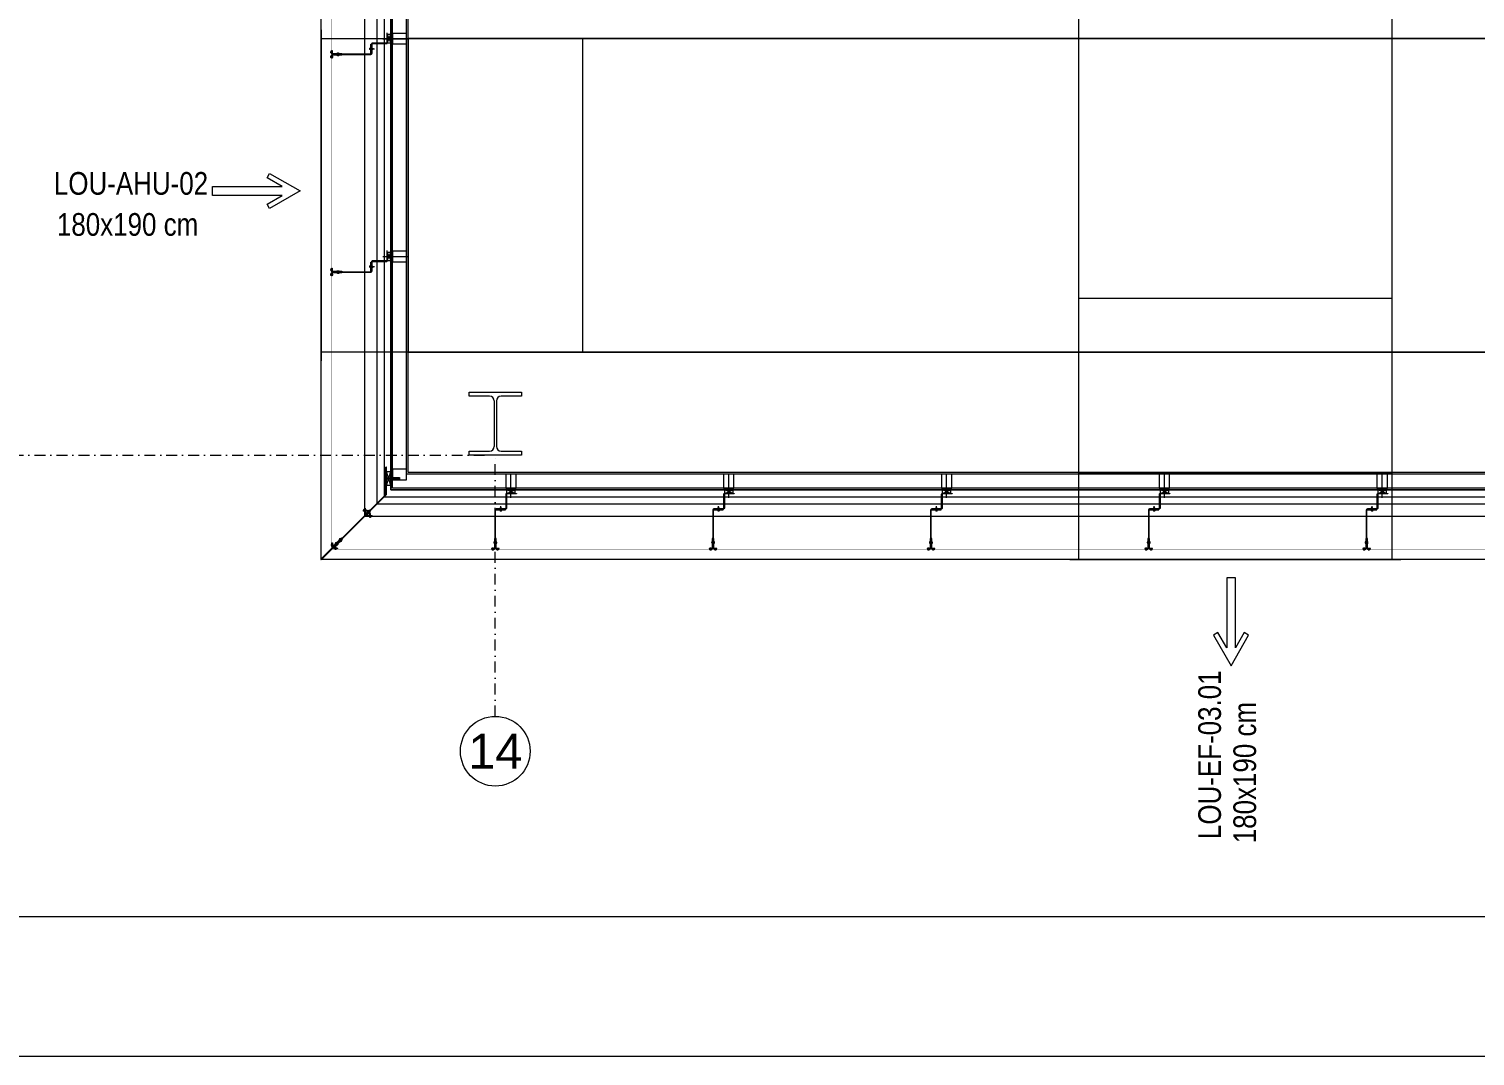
# Model space of a CAD drawing. Extents: x -1299 to 23780, y -3010 to 8106.
# Drawn here: x 18790 to 19620, y 0 to 590 of the extents above; entities that cross this region are included whole.
import ezdxf
from ezdxf.enums import TextEntityAlignment as Align
from ezdxf.xclip import XClip

# ---------------------------------------------------------------- set-up
doc = ezdxf.new("R2010")
doc.units = 0
doc.header["$LTSCALE"] = 25
doc.header["$MEASUREMENT"] = 0
doc.header["$XCLIPFRAME"] = 0
doc.linetypes.add('DASHDOT2', pattern=[0.5, 0.25, -0.125, 0, -0.125])
doc.layers.get('0').update_dxf_attribs({"color": 9, "lineweight": 9})
for name, color, linetype, lineweight in [('06C', 9, 'Continuous', 9), ('06D', 9, 'Continuous', 9), ('10', 9, 'Continuous', 9), ('11', 9, 'Continuous', 9), ('24', 9, 'DASHDOT2', 9), ('33', 9, 'BATTING', 9), ('35', 9, 'Continuous', 9), ('40', 9, 'Continuous', 9), ('40A', 9, 'Continuous', 9), ('40B', 9, 'Continuous', 9)]:
    doc.layers.add(name, color=color, linetype=linetype, lineweight=lineweight)
doc.styles.add('Arial', font='arial.ttf', dxfattribs={"height": 2.5})
doc.styles.add('DEBI-BLOCK', font='arial.ttf', dxfattribs={"width": 0.8})
doc.styles.add('MuuM_TEXT-STANDART', font='ARIALN.TTF')
doc.linetypes.add('BATTING', pattern='A,0.0001,-0.1,[134,ltypeshp.shx,S=0.1,R=0,X=-0.1,Y=0],-0.2,[134,ltypeshp.shx,S=0.1,R=180,X=0.1,Y=0],-0.1', length=0.4001)

# ---------------------------------------------------------------- blocks, each defined once
blk = doc.blocks.new('p-m-mekanik')
for p, q in [((434.7, 391.55), (434.75, -119.03)), ((614.75, -119.03), (614.7, 391.55)), ((0, 185), (0, -5)), ((0, 0), (0, 180)), ((0, 180), (772.88, 180)), ((50, 180), (50, 0)), ((150, 180), (150, 0)), ((-31.01, 100.04), (-29.51, 102.64)), ((-22.35, 95.04), (-31.01, 100.04)), ((-29.51, 102.64), (-12.02, 92.54)), ((-62.35, 90.04), (-62.35, 95.04)), ((-62.35, 95.04), (-22.35, 95.04)), ((-12.02, 92.54), (-29.51, 82.44)), ((-22.35, 90.04), (-62.35, 90.04)), ((-31.01, 85.04), (-22.35, 90.04)), ((-29.51, 82.44), (-31.01, 85.04)), ((434.75, 30.97), (614.75, 30.97)), ((772.88, 0), (0, 0)), ((434.75, -69.03), (614.75, -69.03)), ((429.75, -119.03), (619.75, -119.03)), ((434.75, -119.03), (614.75, -119.03)), ((524.71, -129.6), (519.71, -129.6)), ((519.71, -129.6), (519.71, -169.6)), ((524.71, -169.6), (524.71, -129.6)), ((514.71, -160.94), (512.11, -162.44)), ((512.11, -162.44), (522.21, -179.93)), ((519.71, -169.6), (514.71, -160.94)), ((522.21, -179.93), (532.31, -162.44)), ((529.71, -160.94), (524.71, -169.6)), ((532.31, -162.44), (529.71, -160.94))]:
    blk.add_line(p, q)
at = {"layer": '40'}
blk.add_lwpolyline([(872.8, 1152.97, -0.426948), (918.8, 1106.97), (918.8, 813.82), (909.5, 813.82), (909.5, 257.22), (915.4, 257.22), (916.25, 257.22), (916.25, 140.46), (867.93, 160.8, 0.102025), (772.88, 180), (50, 180), (50, 0), (772.88, 0, -0.107738), (798.08, -5.09), (869.38, -35.11, 0.102025), (964.44, -54.31), (1063.75, -54.31, 0.415509), (1289.75, 170.69, 0.000003), (1289.75, 257.22), (1296.5, 257.22), (1296.5, 1128.22), (1286.7, 1128.22), (1287.2, 1164.22)], format="xyb", dxfattribs=at)
blk.add_lwpolyline([(614.75, -69.03), (614.7, 391.55), (621.45, 391.55), (621.45, 885.95), (611.75, 885.95), (611.75, 901.95), (599.75, 901.95), (599.75, 1168.55, 0.168741), (562.45, 1274.04), (528.71, 1390.03, -0.200457), (524.75, 1401.23), (524.75, 1418.74), (374.75, 1418.74), (374.75, 1400.23, 0.171585), (411.42, 1296.52), (445.79, 1179.76, -0.200457), (449.75, 1168.55), (449.75, 901.95), (437.75, 901.95), (437.75, 885.95), (427.95, 885.95), (427.95, 391.55), (434.7, 391.55), (434.75, -69.03)], format="xyb", close=True, dxfattribs=at)
at = {"style": 'MuuM_TEXT-STANDART'}
for s, p in [('LOU-AHU-02', (-153.32, 90.4)), ('180x190 cm', (-151.59, 66.84))]:
    blk.add_text(s, height=13, dxfattribs=at).set_placement(p)
for s, p in [('LOU-EF-03.01', (516.43, -279.47)), ('180x190 cm', (536.57, -281.88))]:
    blk.add_text(s, height=13, rotation=90, dxfattribs=at).set_placement(p)
at = {"style": 'DEBI-BLOCK', "width": 0.75, "flags": 8}
for tag, p in [('-', (399.97, 1627.23)), ('-', (251.72, 1361.56)), ('-', (3296.35, 465.16)), ('DEBI', (3296.35, 452.46))]:
    blk.add_attdef(tag, text='', height=13, rotation=90, dxfattribs=at).set_placement(p, align=Align.BOTTOM_RIGHT)
at = {"style": 'DEBI-BLOCK', "width": 0.75, "flags": 9}
for p in [(402.57, 1610.63), (3298.95, 448.56)]:
    blk.add_attdef('ID', text='', height=3.9, rotation=90, dxfattribs=at).set_placement(p, align=Align.MIDDLE)
at = {"style": 'DEBI-BLOCK', "width": 0.75, "flags": 8}
blk.add_attdef('KESITY', text='', height=13, rotation=90, dxfattribs=at).set_placement((3279.01, 503.33), align=Align.TOP_LEFT)
at = {"style": 'DEBI-BLOCK', "width": 0.8, "flags": 8}
blk.add_attdef('X', text='', height=13, rotation=90, dxfattribs=at).set_placement((3279.01, 499.49), align=Align.TOP_CENTER)
at = {"style": 'DEBI-BLOCK', "width": 0.75, "flags": 8}
blk.add_attdef('KESITX', text='', height=13, rotation=90, dxfattribs=at).set_placement((3279.01, 495.54), align=Align.TOP_RIGHT)
blk = doc.blocks.new('0_aks')
at = {"linetype": 'Continuous'}
blk.add_circle((0, 0), 2, dxfattribs=at)
at = {"style": 'Arial'}
blk.add_attdef('AKS', text='', height=2, dxfattribs=at).set_placement((0, 0), align=Align.MIDDLE_CENTER)
blk = doc.blocks.new('P-AKS_AUDI')
at = {"layer": '24'}
for points in [[(-3840, -2440), (-3500, -2440)], [(-3500, -2590), (-3500, -2440)]]:
    blk.add_lwpolyline(points, dxfattribs=at)
at = {"layer": '24', "xscale": 10, "yscale": 10, "zscale": 10}
blk.add_blockref('0_aks', (-3500, -2610), dxfattribs=at).add_auto_attribs({'AKS': '14'})
blk = doc.blocks.new('p-cephe_kose profili')
at = {"linetype": 'Continuous', "lineweight": 13}
for p, q in [((-2.75, 12.75), (-3.15, 12.75)), ((-3.15, -2.87), (-3.15, 12.75)), ((-2.75, -3.03), (-2.75, 12.75)), ((-3.15, -2.87), (-30.14, -29.86)), ((-2.75, -3.03), (-29.86, -30.14)), ((-34, -30.65), (-34, -32.75)), ((-34, -30.65), (-33.7, -30.65)), ((-33.85, -33.57), (-30.14, -29.86)), ((-33.7, -30.65), (-33.7, -32.75)), ((-33.57, -33.85), (-29.86, -30.14)), ((-33.53, -32.82), (-28.58, -27.87)), ((-33.32, -33.03), (-28.37, -28.08)), ((-28.08, -28.37), (-33.03, -33.32)), ((-27.87, -28.58), (-32.82, -33.53)), ((-30.14, -29.86), (-29.86, -30.14)), ((-29.86, -30.14), (-30.14, -29.86)), ((-28.37, -28.08), (-28.58, -27.87)), ((-28.08, -28.37), (-27.87, -28.58)), ((-33.85, -33.57), (-40.45, -40.17)), ((-40.45, -40.17), (-40.17, -40.45)), ((-33.57, -33.85), (-40.17, -40.45)), ((-33.57, -33.85), (-33.85, -33.57)), ((-32.75, -33.7), (-30.65, -33.7)), ((-32.75, -34), (-30.65, -34)), ((-30.65, -34), (-30.65, -33.7))]:
    blk.add_line(p, q, dxfattribs=at)
at = {"linetype": 'Continuous', "lineweight": 5}
for p, q in [((-2.75, 2.25), (-0.25, 10.25)), ((-0.25, 2.25), (-2.75, 10.25)), ((-3.15, 6.69), (1.05, 6.69)), ((1.05, 5.81), (-3.15, 5.81)), ((-2.73, 6.25), (4.2, 6.25)), ((4.85, 6.62), (1.05, 6.62)), ((4.85, 5.88), (1.05, 5.88))]:
    blk.add_line(p, q, dxfattribs=at)
for p, q in [((-16.23, -12.06), (-13.36, -12.06)), ((-15.99, -11.97), (-15.95, -11.97)), ((-15.99, -12.15), (-15.95, -12.15)), ((-15.95, -11.97), (-15.95, -12.15)), ((-15.5, -12.68), (-15.5, -11.44)), ((-15.41, -11.82), (-15.23, -11.82)), ((-15.41, -12.3), (-15.32, -12.3)), ((-15.32, -12.3), (-15.14, -12.3)), ((-15.3, -12.02), (-15.28, -12.37)), ((-15.23, -11.82), (-15.05, -11.82)), ((-15.19, -11.74), (-15.1, -12.37)), ((-15.14, -12.3), (-14.96, -12.3)), ((-15.05, -11.82), (-14.87, -11.82)), ((-15.01, -11.74), (-14.92, -12.37)), ((-14.96, -12.3), (-14.78, -12.3)), ((-14.87, -11.82), (-14.69, -11.82)), ((-14.83, -11.74), (-14.74, -12.37)), ((-14.78, -12.3), (-14.6, -12.3)), ((-14.69, -11.82), (-14.51, -11.82)), ((-14.65, -11.74), (-14.56, -12.37)), ((-14.6, -12.3), (-14.42, -12.3)), ((-14.51, -11.82), (-14.33, -11.82)), ((-14.47, -11.74), (-14.38, -12.37)), ((-14.42, -12.3), (-14.24, -12.3)), ((-14.33, -11.82), (-13.6, -12.06)), ((-14.29, -11.74), (-14.2, -12.37)), ((-14.24, -12.3), (-13.6, -12.06)), ((-14.1, -11.79), (-14.03, -12.33)), ((-12.68, -15.51), (-11.44, -15.51)), ((-11.74, -14.3), (-12.37, -14.21)), ((-11.74, -14.48), (-12.37, -14.39)), ((-11.74, -14.66), (-12.37, -14.57)), ((-11.74, -14.84), (-12.37, -14.75)), ((-11.74, -15.02), (-12.37, -14.93)), ((-11.74, -15.2), (-12.37, -15.11)), ((-12.02, -15.31), (-12.37, -15.29)), ((-11.79, -14.11), (-12.33, -14.03)), ((-12.3, -14.25), (-12.06, -13.61)), ((-12.3, -14.43), (-12.3, -14.25)), ((-12.3, -14.61), (-12.3, -14.43)), ((-12.3, -14.79), (-12.3, -14.61)), ((-12.3, -14.97), (-12.3, -14.79)), ((-12.3, -15.15), (-12.3, -14.97)), ((-12.3, -15.33), (-12.3, -15.15)), ((-12.3, -15.42), (-12.3, -15.33)), ((-12.15, -15.99), (-12.15, -15.96)), ((-11.97, -15.96), (-12.15, -15.96)), ((-12.06, -16.24), (-12.06, -13.37)), ((-11.82, -14.34), (-12.06, -13.61)), ((-11.97, -15.99), (-11.97, -15.96)), ((-11.82, -14.52), (-11.82, -14.34)), ((-11.82, -14.7), (-11.82, -14.52)), ((-11.82, -14.88), (-11.82, -14.7)), ((-11.82, -15.06), (-11.82, -14.88)), ((-11.82, -15.24), (-11.82, -15.06)), ((-11.82, -15.42), (-11.82, -15.24))]:
    blk.add_line(p, q)
at = {"linetype": 'Continuous', "lineweight": 18}
for p, q in [((-15.25, -10.86), (-15.25, -14)), ((-15.25, -10.86), (-14.95, -10.86)), ((-14.95, -10.86), (-14.95, -14)), ((-14.78, -14.07), (-12.56, -11.86)), ((-14.57, -14.28), (-12.35, -12.07)), ((-12.07, -12.35), (-14.28, -14.57)), ((-11.86, -12.56), (-14.07, -14.78)), ((-14, -14.95), (-10.86, -14.95)), ((-14, -15.25), (-10.86, -15.25)), ((-12.35, -12.07), (-12.56, -11.86)), ((-12.07, -12.35), (-11.86, -12.56)), ((-10.86, -15.25), (-10.86, -14.95))]:
    blk.add_line(p, q, dxfattribs=at)
at = {"lineweight": 5}
for p, q in [((-13.02, -13.73), (-13.73, -13.02)), ((-13.29, -13.01), (-13.66, -13.38)), ((-13.65, -12.66), (-12.44, -13.86)), ((-13.29, -13.01), (-13.52, -13.23)), ((-13.52, -13.23), (-13.29, -13.01)), ((-13.29, -13.01), (-12.92, -12.64)), ((-13.29, -13.01), (-13.07, -12.79)), ((-13.07, -12.79), (-13.29, -13.01)), ((-12.57, -13.28), (-13.28, -12.57)), ((-12.8, -13.5), (-13.27, -13.98)), ((-12.8, -13.5), (-12.32, -13.03)), ((-34.6, -31.92), (-33.2, -31.92)), ((-34.1, -31.92), (-34.1, -31.37)), ((-34.1, -31.66), (-33.7, -31.66)), ((-34.1, -31.92), (-34.1, -32.47)), ((-34.1, -32.18), (-33.7, -32.18)), ((-33.7, -31.92), (-33.7, -31.48)), ((-33.7, -31.92), (-33.7, -31.66)), ((-33.7, -31.66), (-33.7, -31.92)), ((-33.7, -31.92), (-33.7, -32.36)), ((-33.7, -31.92), (-33.7, -32.18)), ((-33.7, -32.18), (-33.7, -31.92)), ((-31.22, -31.93), (-31.93, -31.22)), ((-31.49, -31.21), (-31.86, -31.58)), ((-31.85, -30.86), (-30.64, -32.06)), ((-31.49, -31.21), (-31.71, -31.43)), ((-31.71, -31.43), (-31.49, -31.21)), ((-31.49, -31.21), (-31.12, -30.84)), ((-31.49, -31.21), (-31.27, -30.99)), ((-31.27, -30.99), (-31.49, -31.21)), ((-30.77, -31.48), (-31.48, -30.77)), ((-31, -31.7), (-31.47, -32.18)), ((-31, -31.7), (-30.52, -31.23)), ((-28.94, -29.65), (-29.65, -28.94)), ((-29.22, -28.93), (-29.59, -29.3)), ((-29.57, -28.58), (-28.37, -29.78)), ((-29.22, -28.93), (-29.44, -29.16)), ((-29.44, -29.16), (-29.22, -28.93)), ((-29.22, -28.93), (-28.84, -28.56)), ((-29.22, -28.93), (-28.99, -28.71)), ((-28.99, -28.71), (-29.22, -28.93)), ((-28.5, -29.21), (-29.21, -28.5)), ((-28.72, -29.43), (-29.2, -29.91)), ((-28.72, -29.43), (-28.24, -28.95)), ((-31.92, -34.1), (-32.47, -34.1)), ((-31.92, -33.7), (-32.36, -33.7)), ((-31.92, -33.7), (-32.18, -33.7)), ((-32.18, -33.7), (-31.92, -33.7)), ((-32.18, -34.1), (-32.18, -33.7)), ((-31.92, -34.6), (-31.92, -33.2)), ((-31.92, -33.7), (-31.66, -33.7)), ((-31.92, -33.7), (-31.48, -33.7)), ((-31.66, -33.7), (-31.92, -33.7)), ((-31.92, -34.1), (-31.37, -34.1)), ((-31.66, -34.1), (-31.66, -33.7))]:
    blk.add_line(p, q, dxfattribs=at)
at = {"lineweight": 0}
blk.add_line((-34, -32.75), (-34, -30.75), dxfattribs=at)
at = {"linetype": 'Continuous', "lineweight": 5}
for points in [[(-2.75, 10.25), (-0.25, 10.25), (-0.25, 2.25), (-2.75, 2.25)], [(1.05, 6.75), (4.85, 6.75), (4.85, 5.75), (1.05, 5.75)]]:
    blk.add_lwpolyline(points, close=True, dxfattribs=at)
blk.add_lwpolyline([(-38.03, -37.75), (-37.75, -38.03)])
for centre, radius, start, end in [((-14.88, -12.06), 1.11, 166.64023, 175.47875), ((-14.88, -12.06), 1.11, 184.52125, 193.35977), ((-15.5, -11.91), 0.473, 90, 166.64023), ((-15.5, -12.21), 0.473, 193.35977, 270), ((-15.41, -11.73), 0.09, 180, 270), ((-15.41, -12.39), 0.09, 90, 180), ((-12.21, -15.51), 0.473, 180, 256.64023), ((-12.39, -15.42), 0.09, 270, 0), ((-12.06, -14.89), 1.11, 256.64023, 265.47875), ((-12.06, -14.89), 1.11, 274.52125, 283.35977), ((-11.73, -15.42), 0.09, 180, 270), ((-11.91, -15.51), 0.473, 283.35977, 360)]:
    blk.add_arc(centre, radius, start, end)
at = {"linetype": 'Continuous', "lineweight": 18}
for centre, radius, start, end in [((-14.85, -14), 0.4, 180, 315), ((-14.85, -14), 0.1, 180, 315), ((-14, -14.85), 0.4, 135, 270), ((-14, -14.85), 0.1, 135, 270)]:
    blk.add_arc(centre, radius, start, end, dxfattribs=at)
at = {"lineweight": 5}
for centre, radius, start, end in [((-13.35, -12.95), 0.57, 67.91943, 202.08057), ((-13.23, -13.07), 0.909, 267.07503, 2.92498), ((-33.62, -31.92), 0.732, 131.19054, 228.80946), ((-33.83, -31.92), 0.46, 286.95738, 73.04263), ((-31.55, -31.15), 0.57, 67.91943, 202.08057), ((-31.43, -31.27), 0.909, 267.07503, 2.92498), ((-29.27, -28.88), 0.57, 67.91943, 202.08057), ((-29.15, -29), 0.909, 267.07503, 2.92498), ((-31.92, -33.62), 0.732, 221.19054, 318.80946), ((-31.92, -33.83), 0.46, 16.95737, 163.04262)]:
    blk.add_arc(centre, radius, start, end, dxfattribs=at)
at = {"linetype": 'Continuous', "lineweight": 13}
for centre, radius, start, end in [((-33.6, -32.75), 0.4, 180, 315), ((-33.6, -32.75), 0.1, 180, 315), ((-32.75, -33.6), 0.4, 135, 270), ((-32.75, -33.6), 0.1, 135, 270)]:
    blk.add_arc(centre, radius, start, end, dxfattribs=at)
at = {"linetype": 'Continuous', "lineweight": 5}
blk.add_rational_spline([(-3.15, 7.25), (-3.22, 7.25), (-3.29, 7.25), (-3.63, 7.25), (-3.68, 6.91), (-3.7, 6.83), (-3.71, 6.75), (-3.79, 6.25), (-3.71, 5.75), (-3.7, 5.67), (-3.68, 5.59), (-3.63, 5.25), (-3.29, 5.25), (-3.22, 5.25), (-3.15, 5.25), (-3.15, 6.25), (-3.15, 7.25)], [1, 1, 1, 0.760917374327, 1, 1, 1, 1, 1, 1, 1, 0.760917374327, 1, 1, 1, 1, 1], degree=2, knots=[0, 0, 0, 1, 1, 2, 2, 3, 3, 4, 4, 5, 5, 6, 6, 7, 7, 8, 8, 8], dxfattribs=at)
blk = doc.blocks.new('p- alum kaplama profil')
at = {"lineweight": 13}
blk.add_lwpolyline([(7.12, 12.59), (7.12, 26.49)], dxfattribs=at)
at = {"lineweight": 5}
blk.add_lwpolyline([(9.44, 15.16), (4.79, 15.16), (4.79, 17.16), (9.44, 17.16)], close=True, dxfattribs=at)
for points in [[(4.79, 15.16), (9.44, 17.16)], [(9.44, 15.16), (4.79, 17.16)]]:
    blk.add_lwpolyline(points, dxfattribs=at)
at = {"lineweight": 18}
blk.add_lwpolyline([(4.09, 6.16), (-1.41, 6.16), (-1.41, 6.46), (4.09, 6.46, 0.414214), (4.29, 6.66), (4.29, 14.66, -0.414214), (4.79, 15.16), (10.29, 15.16), (10.29, 14.86), (4.79, 14.86, 0.414214), (4.59, 14.66), (4.59, 6.66, -0.414214)], format="xyb", close=True, dxfattribs=at)
blk.add_lwpolyline([(-2.06, 5.56), (-2.06, -2.34), (-2.06, -15.69), (-1.66, -15.69), (-1.66, -2.34), (-1.66, 5.56), (-1.66, 5.56), (-1.66, 5.57), (-1.66, 5.57), (-1.66, 5.58), (-1.66, 5.58), (-1.65, 5.59), (-1.65, 5.59), (-1.65, 5.59), (-1.65, 5.6), (-1.65, 5.6), (-1.64, 5.61), (-1.64, 5.61), (-1.64, 5.62), (-1.64, 5.62), (-1.63, 5.62), (-1.63, 5.63), (-1.63, 5.63), (-1.62, 5.63), (-1.62, 5.64), (-1.61, 5.64), (-1.61, 5.64), (-1.61, 5.64), (-1.6, 5.65), (-1.6, 5.65), (-1.59, 5.65), (-1.59, 5.65), (-1.58, 5.65), (-1.58, 5.65), (-1.57, 5.66), (-1.57, 5.66), (-1.56, 5.66), (-1.56, 5.66), (3.94, 5.66), (3.94, 6.06), (-1.56, 6.06), (-1.58, 6.06), (-1.61, 6.05), (-1.63, 6.05), (-1.66, 6.05), (-1.68, 6.04), (-1.7, 6.03), (-1.73, 6.03), (-1.75, 6.02), (-1.77, 6.01), (-1.79, 6), (-1.82, 5.99), (-1.84, 5.97), (-1.86, 5.96), (-1.88, 5.94), (-1.89, 5.93), (-1.91, 5.91), (-1.93, 5.89), (-1.95, 5.87), (-1.96, 5.85), (-1.97, 5.83), (-1.99, 5.81), (-2, 5.79), (-2.01, 5.77), (-2.02, 5.75), (-2.03, 5.72), (-2.04, 5.7), (-2.04, 5.68), (-2.05, 5.65), (-2.05, 5.63), (-2.06, 5.61), (-2.06, 5.58)], close=True)
blk.add_lwpolyline([(-1.66, -2.34), (-2.06, -2.34)])
for points in [[(-2.36, -10.84), (-2.36, -16.39), (-2.36, -16.39, -0.414214), (-2.51, -16.54), (-2.51, -16.54), (-4.06, -16.54), (-4.06, -16.84), (-2.51, -16.84), (-2.51, -16.84, 0.414214), (-2.06, -16.39), (-2.06, -10.84)], [(-1.36, -10.84), (-1.66, -10.84), (-1.66, -16.39, 0.414214), (-1.21, -16.84), (-1.21, -16.84), (0.34, -16.84), (0.34, -16.54), (-1.21, -16.54), (-1.21, -16.54, -0.414214), (-1.36, -16.39), (-1.36, -16.39)]]:
    blk.add_lwpolyline(points, format="xyb", close=True)
for points in [[(0.67, 5.66, -10), (1.91, 5.66, -10)], [(0.67, 5.66, -10), (0.67, 5.64, -10), (0.67, 5.62, -10), (0.67, 5.6, -10), (0.68, 5.58, -10), (0.68, 5.56, -10), (0.69, 5.54, -10), (0.69, 5.52, -10), (0.7, 5.5, -10), (0.7, 5.48, -10), (0.71, 5.46, -10), (0.72, 5.45, -10), (0.73, 5.43, -10), (0.74, 5.41, -10), (0.75, 5.4, -10), (0.76, 5.38, -10), (0.77, 5.36, -10), (0.79, 5.35, -10), (0.8, 5.33, -10), (0.81, 5.32, -10), (0.83, 5.31, -10), (0.84, 5.29, -10), (0.86, 5.28, -10), (0.87, 5.27, -10), (0.89, 5.26, -10), (0.91, 5.25, -10), (0.92, 5.24, -10), (0.94, 5.23, -10), (0.96, 5.22, -10), (0.98, 5.21, -10), (1, 5.21, -10), (1.02, 5.2, -10), (1.03, 5.2, -10)], [(0.96, 5.66, -10), (0.97, 5.66, -10), (0.97, 5.66, -10), (0.97, 5.66, -10), (0.98, 5.66, -10), (0.98, 5.66, -10), (0.99, 5.66, -10), (0.99, 5.66, -10), (1, 5.66, -10), (1, 5.67, -10), (1, 5.67, -10), (1.01, 5.67, -10), (1.01, 5.67, -10), (1.01, 5.67, -10), (1.02, 5.68, -10), (1.02, 5.68, -10), (1.02, 5.68, -10), (1.03, 5.69, -10), (1.03, 5.69, -10), (1.03, 5.69, -10), (1.04, 5.7, -10), (1.04, 5.7, -10), (1.04, 5.7, -10), (1.04, 5.71, -10), (1.04, 5.71, -10), (1.05, 5.72, -10), (1.05, 5.72, -10), (1.05, 5.72, -10), (1.05, 5.73, -10), (1.05, 5.73, -10), (1.05, 5.74, -10), (1.05, 5.74, -10), (1.05, 5.75, -10)], [(1.61, 6.87, -10), (0.98, 6.96, -10)], [(1.33, 5.85, -10), (0.98, 5.88, -10)], [(1.56, 7.05, -10), (1.02, 7.13, -10)], [(1.03, 5.2, -10), (1.04, 5.2, -10), (1.05, 5.19, -10), (1.05, 5.19, -10), (1.06, 5.19, -10), (1.06, 5.19, -10), (1.07, 5.19, -10), (1.07, 5.19, -10), (1.08, 5.19, -10), (1.08, 5.19, -10), (1.09, 5.19, -10), (1.09, 5.18, -10), (1.1, 5.18, -10), (1.1, 5.18, -10), (1.11, 5.18, -10), (1.11, 5.18, -10), (1.12, 5.18, -10), (1.12, 5.18, -10), (1.13, 5.18, -10), (1.13, 5.18, -10), (1.14, 5.18, -10), (1.15, 5.18, -10), (1.15, 5.18, -10), (1.16, 5.17, -10), (1.16, 5.17, -10), (1.17, 5.17, -10), (1.17, 5.17, -10), (1.18, 5.17, -10), (1.18, 5.17, -10), (1.19, 5.17, -10), (1.19, 5.17, -10), (1.2, 5.17, -10), (1.2, 5.17, -10)], [(1.05, 6.91, -10), (1.29, 7.56, -10)], [(1.05, 5.83, -10), (1.05, 6.01, -10)], [(1.05, 5.75, -10), (1.05, 5.83, -10)], [(1.2, 5.17, -10), (1.2, 5.2, -10)], [(1.38, 5.2, -10), (1.2, 5.2, -10)], [(1.29, 4.93, -10), (1.29, 7.8, -10)], [(1.53, 6.82, -10), (1.29, 7.56, -10)], [(1.29, 6.16, -10), (1.29, 6.26, -10)], [(1.38, 5.17, -10), (1.38, 5.2, -10)], [(1.38, 5.17, -10), (1.38, 5.17, -10), (1.39, 5.17, -10), (1.39, 5.17, -10), (1.4, 5.17, -10), (1.41, 5.17, -10), (1.41, 5.17, -10), (1.42, 5.17, -10), (1.42, 5.17, -10), (1.43, 5.17, -10), (1.43, 5.18, -10), (1.44, 5.18, -10), (1.44, 5.18, -10), (1.45, 5.18, -10), (1.45, 5.18, -10), (1.46, 5.18, -10), (1.46, 5.18, -10), (1.47, 5.18, -10), (1.47, 5.18, -10), (1.48, 5.18, -10), (1.48, 5.18, -10), (1.49, 5.18, -10), (1.5, 5.19, -10), (1.5, 5.19, -10), (1.51, 5.19, -10), (1.51, 5.19, -10), (1.52, 5.19, -10), (1.52, 5.19, -10), (1.53, 5.19, -10), (1.53, 5.19, -10), (1.54, 5.19, -10), (1.54, 5.2, -10), (1.55, 5.2, -10)], [(1.53, 5.75, -10), (1.53, 5.92, -10)], [(1.53, 5.75, -10), (1.53, 5.74, -10), (1.53, 5.74, -10), (1.53, 5.73, -10), (1.53, 5.73, -10), (1.53, 5.72, -10), (1.54, 5.72, -10), (1.54, 5.72, -10), (1.54, 5.71, -10), (1.54, 5.71, -10), (1.54, 5.7, -10), (1.54, 5.7, -10), (1.55, 5.7, -10), (1.55, 5.69, -10), (1.55, 5.69, -10), (1.55, 5.69, -10), (1.56, 5.68, -10), (1.56, 5.68, -10), (1.56, 5.68, -10), (1.57, 5.67, -10), (1.57, 5.67, -10), (1.58, 5.67, -10), (1.58, 5.67, -10), (1.58, 5.67, -10), (1.59, 5.66, -10), (1.59, 5.66, -10), (1.6, 5.66, -10), (1.6, 5.66, -10), (1.6, 5.66, -10), (1.61, 5.66, -10), (1.61, 5.66, -10), (1.62, 5.66, -10), (1.62, 5.66, -10)], [(1.55, 5.2, -10), (1.57, 5.2, -10), (1.59, 5.21, -10), (1.6, 5.21, -10), (1.62, 5.22, -10), (1.64, 5.23, -10), (1.66, 5.24, -10), (1.68, 5.25, -10), (1.69, 5.26, -10), (1.71, 5.27, -10), (1.73, 5.28, -10), (1.74, 5.29, -10), (1.76, 5.31, -10), (1.77, 5.32, -10), (1.78, 5.33, -10), (1.8, 5.35, -10), (1.81, 5.36, -10), (1.82, 5.38, -10), (1.83, 5.4, -10), (1.84, 5.41, -10), (1.85, 5.43, -10), (1.86, 5.45, -10), (1.87, 5.46, -10), (1.88, 5.48, -10), (1.89, 5.5, -10), (1.89, 5.52, -10), (1.9, 5.54, -10), (1.9, 5.56, -10), (1.9, 5.58, -10), (1.91, 5.6, -10), (1.91, 5.62, -10), (1.91, 5.64, -10), (1.91, 5.66, -10)], [(-2.85, -16.54, 0), (-2.86, -16.51, 0), (-2.87, -16.47, 0), (-2.89, -16.44, 0), (-2.91, -16.41, 0), (-2.93, -16.38, 0), (-2.96, -16.35, 0), (-2.98, -16.33, 0), (-3.01, -16.31, 0), (-3.04, -16.29, 0), (-3.07, -16.27, 0), (-3.11, -16.25, 0), (-3.14, -16.24, 0), (-3.18, -16.23, 0), (-3.21, -16.22, 0), (-3.25, -16.22, 0), (-3.29, -16.22, 0), (-3.32, -16.22, 0), (-3.36, -16.22, 0), (-3.39, -16.23, 0), (-3.43, -16.24, 0), (-3.46, -16.25, 0), (-3.5, -16.27, 0), (-3.53, -16.29, 0), (-3.56, -16.31, 0), (-3.59, -16.33, 0), (-3.61, -16.35, 0), (-3.64, -16.38, 0), (-3.66, -16.41, 0), (-3.68, -16.44, 0), (-3.7, -16.47, 0), (-3.71, -16.51, 0), (-3.73, -16.54, 0)], [(-3.29, -16.54, 0), (-3.73, -16.54, 0)], [(-3.29, -16.54, 0), (-3.55, -16.54, 0)], [(-3.55, -16.54, 0), (-3.29, -16.54, 0)], [(-3.55, -17.04, 0), (-3.55, -16.54, 0)], [(-3.29, -17.54, 0), (-3.29, -16.04, 0)], [(-3.29, -16.54, 0), (-2.85, -16.54, 0)], [(-3.29, -16.54, 0), (-3.03, -16.54, 0)], [(-3.03, -16.54, 0), (-3.29, -16.54, 0)], [(-3.03, -17.04, 0), (-3.03, -16.54, 0)], [(-2.86, -13.04, 0), (-0.86, -13.04, 0)], [(-2.36, -12.52, 0), (-2.4, -12.53, 0), (-2.43, -12.56, 0), (-2.47, -12.58, 0), (-2.5, -12.6, 0), (-2.53, -12.63, 0), (-2.56, -12.66, 0), (-2.59, -12.69, 0), (-2.61, -12.73, 0), (-2.63, -12.76, 0), (-2.65, -12.8, 0), (-2.67, -12.84, 0), (-2.68, -12.88, 0), (-2.69, -12.92, 0), (-2.7, -12.96, 0), (-2.71, -13, 0), (-2.71, -13.04, 0), (-2.71, -13.08, 0), (-2.7, -13.13, 0), (-2.69, -13.17, 0), (-2.68, -13.21, 0), (-2.67, -13.25, 0), (-2.65, -13.28, 0), (-2.63, -13.32, 0), (-2.61, -13.36, 0), (-2.59, -13.39, 0), (-2.56, -13.42, 0), (-2.53, -13.45, 0), (-2.5, -13.48, 0), (-2.47, -13.51, 0), (-2.43, -13.53, 0), (-2.4, -13.55, 0), (-2.36, -13.57, 0)], [(-2.36, -13.04, 0), (-2.36, -12.52, 0)], [(-2.36, -13.04, 0), (-2.36, -12.73, 0)], [(-2.36, -12.73, 0), (-2.36, -13.04, 0)], [(-1.36, -12.73, 0), (-2.36, -12.73, 0)], [(-2.36, -13.04, 0), (-2.36, -13.36, 0)], [(-2.36, -13.04, 0), (-2.36, -13.57, 0)], [(-2.36, -13.36, 0), (-2.36, -13.04, 0)], [(-1.36, -13.36, 0), (-2.36, -13.36, 0)], [(-1.36, -13.04, 0), (-1.36, -12.37, 0)], [(-1.36, -13.72, 0), (-1.32, -13.68, 0), (-1.29, -13.65, 0), (-1.26, -13.61, 0), (-1.23, -13.58, 0), (-1.2, -13.54, 0), (-1.18, -13.5, 0), (-1.16, -13.45, 0), (-1.14, -13.41, 0), (-1.12, -13.37, 0), (-1.1, -13.32, 0), (-1.09, -13.28, 0), (-1.08, -13.23, 0), (-1.07, -13.18, 0), (-1.06, -13.14, 0), (-1.06, -13.09, 0), (-1.06, -13.04, 0), (-1.06, -12.99, 0), (-1.06, -12.95, 0), (-1.07, -12.9, 0), (-1.08, -12.85, 0), (-1.09, -12.81, 0), (-1.1, -12.76, 0), (-1.12, -12.72, 0), (-1.14, -12.67, 0), (-1.16, -12.63, 0), (-1.18, -12.59, 0), (-1.2, -12.55, 0), (-1.23, -12.51, 0), (-1.26, -12.47, 0), (-1.29, -12.43, 0), (-1.32, -12.4, 0), (-1.36, -12.37, 0)], [(-1.36, -13.04, 0), (-1.36, -13.72, 0)], [(-1, -16.54, 0), (-0.98, -16.51, 0), (-0.97, -16.47, 0), (-0.95, -16.44, 0), (-0.93, -16.41, 0), (-0.91, -16.38, 0), (-0.88, -16.35, 0), (-0.86, -16.33, 0), (-0.83, -16.31, 0), (-0.8, -16.29, 0), (-0.77, -16.27, 0), (-0.73, -16.25, 0), (-0.7, -16.24, 0), (-0.66, -16.23, 0), (-0.63, -16.22, 0), (-0.59, -16.22, 0), (-0.56, -16.22, 0), (-0.52, -16.22, 0), (-0.48, -16.22, 0), (-0.45, -16.23, 0), (-0.41, -16.24, 0), (-0.38, -16.25, 0), (-0.34, -16.27, 0), (-0.31, -16.29, 0), (-0.28, -16.31, 0), (-0.25, -16.33, 0), (-0.23, -16.35, 0), (-0.2, -16.38, 0), (-0.18, -16.41, 0), (-0.16, -16.44, 0), (-0.14, -16.47, 0), (-0.13, -16.51, 0), (-0.12, -16.54, 0)], [(-0.56, -16.54, 0), (-1, -16.54, 0)], [(-0.56, -16.54, 0), (-0.82, -16.54, 0)], [(-0.82, -16.54, 0), (-0.56, -16.54, 0)], [(-0.82, -17.04, 0), (-0.82, -16.54, 0)], [(-0.56, -17.54, 0), (-0.56, -16.04, 0)], [(-0.56, -16.54, 0), (-0.3, -16.54, 0)], [(-0.56, -16.54, 0), (-0.12, -16.54, 0)], [(-0.3, -16.54, 0), (-0.56, -16.54, 0)], [(-0.3, -17.04, 0), (-0.3, -16.54, 0)], [(-3.84, -17.04, 0), (-3.81, -17.07, 0), (-3.78, -17.1, 0), (-3.75, -17.12, 0), (-3.72, -17.15, 0), (-3.69, -17.17, 0), (-3.66, -17.19, 0), (-3.62, -17.21, 0), (-3.59, -17.23, 0), (-3.55, -17.24, 0), (-3.52, -17.26, 0), (-3.48, -17.27, 0), (-3.44, -17.28, 0), (-3.4, -17.28, 0), (-3.36, -17.29, 0), (-3.32, -17.29, 0), (-3.29, -17.29, 0), (-3.25, -17.29, 0), (-3.21, -17.29, 0), (-3.17, -17.28, 0), (-3.13, -17.28, 0), (-3.09, -17.27, 0), (-3.06, -17.26, 0), (-3.02, -17.24, 0), (-2.98, -17.23, 0), (-2.95, -17.21, 0), (-2.91, -17.19, 0), (-2.88, -17.17, 0), (-2.85, -17.15, 0), (-2.82, -17.12, 0), (-2.79, -17.1, 0), (-2.76, -17.07, 0), (-2.73, -17.04, 0)], [(-3.29, -17.04, 0), (-3.84, -17.04, 0)], [(-3.29, -17.04, 0), (-2.73, -17.04, 0)], [(-0.56, -17.04, 0), (-1.11, -17.04, 0)], [(0, -17.04, 0), (-0.03, -17.07, 0), (-0.06, -17.1, 0), (-0.09, -17.12, 0), (-0.12, -17.15, 0), (-0.15, -17.17, 0), (-0.18, -17.19, 0), (-0.22, -17.21, 0), (-0.25, -17.23, 0), (-0.29, -17.24, 0), (-0.33, -17.26, 0), (-0.36, -17.27, 0), (-0.4, -17.28, 0), (-0.44, -17.28, 0), (-0.48, -17.29, 0), (-0.52, -17.29, 0), (-0.56, -17.29, 0), (-0.59, -17.29, 0), (-0.63, -17.29, 0), (-0.67, -17.28, 0), (-0.71, -17.28, 0), (-0.75, -17.27, 0), (-0.79, -17.26, 0), (-0.82, -17.24, 0), (-0.86, -17.23, 0), (-0.89, -17.21, 0), (-0.93, -17.19, 0), (-0.96, -17.17, 0), (-0.99, -17.15, 0), (-1.02, -17.12, 0), (-1.05, -17.1, 0), (-1.08, -17.07, 0), (-1.11, -17.04, 0)], [(-0.56, -17.04, 0), (0, -17.04, 0)]]:
    blk.add_polyline3d(points)
blk = doc.blocks.new('prf-36')
for p, q in [((-15, 18), (15, 18)), ((-15, 15.75), (-15, 18)), ((15, 18), (15, 15.75)), ((-3.325, 15.75), (-15, 15.75)), ((-0.625, 13.05), (-0.625, -13.05)), ((0.625, 13.05), (0.625, -13.05)), ((15, 15.75), (3.325, 15.75)), ((-15, -15.75), (-3.325, -15.75)), ((-15, -18), (-15, -15.75)), ((3.325, -15.75), (15, -15.75)), ((15, -15.75), (15, -18)), ((15, -18), (-15, -18))]:
    blk.add_line(p, q)
for centre, start, end in [((-3.325, 13.05), 0, 90), ((3.325, 13.05), 90, 180), ((-3.325, -13.05), 270, 0), ((3.325, -13.05), 180, 270)]:
    blk.add_arc(centre, 2.7, start, end)
blk = doc.blocks.new('ÇATI KATI PLANI')
at = {"layer": '06C'}
blk.add_lwpolyline([(22657.49, 285), (18957.5, 285), (18957.5, 2865), (22657.5, 2865)], close=True, dxfattribs=at)
at = {"layer": '06D'}
for points in [[(20247, 2840), (18982.5, 2840), (18982.5, 310), (20497.5, 310)], [(20247, 2833.06), (18989.5, 2833), (18989.5, 317), (20490.48, 317)]]:
    blk.add_lwpolyline(points, dxfattribs=at)
at = {"layer": '10'}
for points, const_width in [([(20467.5, 291), (18963.5, 291), (18963.5, 2859), (22651.5, 2859), (22651.5, 291), (21824.7, 291)], 0.2), ([(20251.45, 2836), (18986.5, 2836), (18986.5, 314), (20494.5, 314)], 0.1)]:
    blk.add_lwpolyline(points, dxfattribs=dict(at, const_width=const_width))
for points in [[(18998.5, 580.97), (19006.5, 580.97), (19006.5, 586.97), (18998.5, 586.97)], [(18998.5, 455.97), (19006.5, 455.97), (19006.5, 461.97), (18998.5, 461.97)], [(18998.5, 330.8), (19006.5, 330.8), (19006.5, 336.8), (18998.5, 336.8)], [(19063.47, 334), (19063.47, 326), (19069.47, 326), (19069.47, 334)], [(19188.47, 334), (19188.47, 326), (19194.47, 326), (19194.47, 334)], [(19313.47, 334), (19313.47, 326), (19319.47, 326), (19319.47, 334)], [(19438.47, 334), (19438.47, 326), (19444.47, 326), (19444.47, 334)], [(19563.47, 334), (19563.47, 326), (19569.47, 326), (19569.47, 334)]]:
    blk.add_lwpolyline(points, close=True, dxfattribs=at)
at = {"layer": '11'}
for points in [[(20482.5, 325), (18997.5, 325), (18997.5, 1835)], [(20474.5, 326), (18998.5, 326), (18998.5, 1835)], [(20473.48, 334), (19006.5, 334), (19006.5, 1835)], [(20472.48, 335), (19007.5, 335), (19007.5, 1835)]]:
    blk.add_lwpolyline(points, dxfattribs=at)
at = {"layer": '33', "ltscale": 0.4}
blk.add_lwpolyline([(20247, 2829.06), (18993.29, 2829), (18993.72, 321), (20486.5, 321)], dxfattribs=at)
at = {"layer": '40B'}
blk.add_lwpolyline([(20467.48, 1840), (18997.5, 1840), (18997.5, 325), (20467.48, 325)], close=True, dxfattribs=at)
at = {"layer": '10', "xscale": -1, "rotation": 270}
for p in [(18980.34, 576.86), (18980.34, 451.86)]:
    blk.add_blockref('p- alum kaplama profil', p, dxfattribs=at)
at = {"layer": '10'}
for name, p in [('prf-36', (19057.5, 363)), ('p-cephe_kose profili', (18997.75, 325.31)), ('p- alum kaplama profil', (19059.36, 307.84)), ('p- alum kaplama profil', (19184.36, 307.84)), ('p- alum kaplama profil', (19309.36, 307.84)), ('p- alum kaplama profil', (19434.36, 307.84)), ('p- alum kaplama profil', (19559.36, 307.84))]:
    blk.add_blockref(name, p, dxfattribs=at)
at = {"layer": '24'}
blk.add_blockref('P-AKS_AUDI', (22557.5, 2785), dxfattribs=at)

msp = doc.modelspace()

# ---------------------------------------------------------------- linework, layer by layer
at = {"layer": '35'}
msp.add_lwpolyline([(19007.5, 1835), (20472.48, 1835), (20472.48, 335), (19007.5, 335)], close=True, dxfattribs=at)
at = {"layer": '40A'}
for points in [[(23780, 4205), (17835, 4205), (17835, 0), (23780, 0)], [(23240.06, 80), (17915, 80), (17915, 4125), (23240.06, 4125)]]:
    msp.add_lwpolyline(points, close=True, dxfattribs=at)

# ---------------------------------------------------------------- block references
msp.add_blockref('ÇATI KATI PLANI', (0, 0))
at = {"layer": '06D'}
ref = msp.add_blockref('p-m-mekanik', (18957.5, 404.03), dxfattribs=at)
XClip(ref).set_block_clipping_path([(3794.6195661565, 2087.3897938135), (2991.8628964433, 2087.3897938135), (2991.8628964433, 1884.1623297569), (-441.8797131966, 1884.1623297569), (-441.8797131966, -324.0336106115), (3794.6195661565, -324.0336106115)])

doc.saveas('drawing.dxf')
